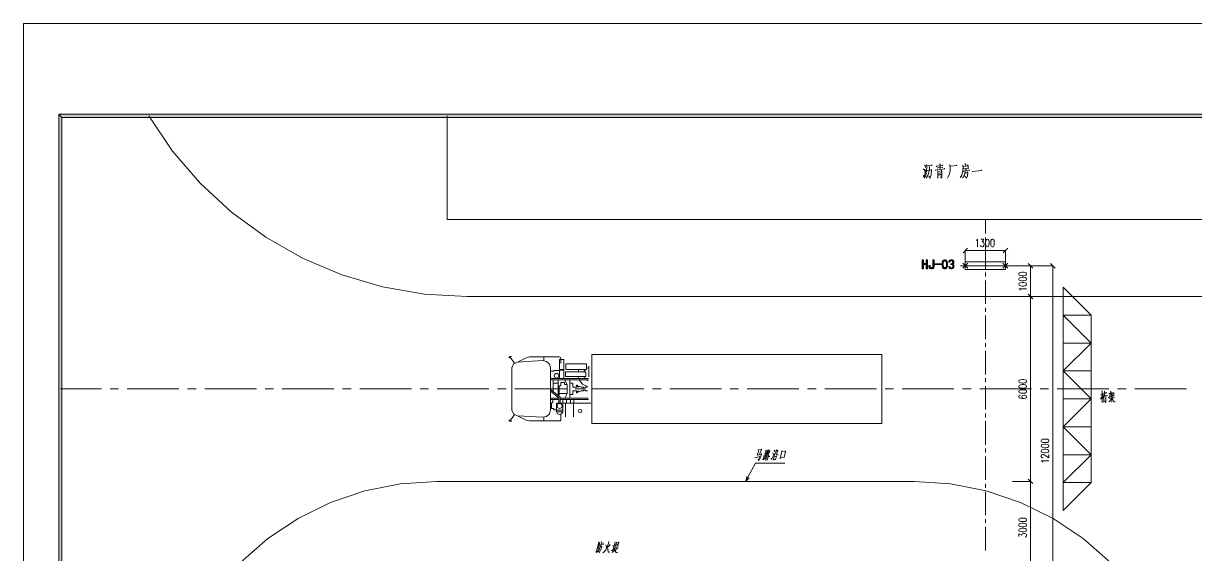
# Model space of a CAD drawing. Header units: millimetres. Extents: x 117 to 78452272, y 10 to 169749766.
# Drawn here: x 78380975 to 78418985, y 169732203 to 169749421 of the extents above; entities that cross this region are included whole.
import ezdxf

# ---------------------------------------------------------------- set-up
doc = ezdxf.new("R2010")
doc.units = ezdxf.units.MM

msp = doc.modelspace()

# ---------------------------------------------------------------- hatches: boundary and pattern name
h = msp.add_hatch(color=0)
h.dxf.hatch_style = 2
h.paths.add_polyline_path([(78451121.538, 169746470.354), (78451021.565, 169746370.381), (78382225.589, 169746370.381), (78382125.616, 169746470.354)])
h = msp.add_hatch(color=0)
h.dxf.hatch_style = 2
h.paths.add_polyline_path([(78382125.616, 169746470.354), (78382225.589, 169746370.381), (78382225.589, 169649727.656), (78382125.616, 169649627.683)])
h = msp.add_hatch(color=0)
h.paths.add_polyline_path([(78410787.661, 169741615.207), (78410788.523, 169741637.615), (78410794.556, 169741672.95), (78410800.158, 169741685.877), (78410805.76, 169741698.805), (78410821.273, 169741720.351), (78410831.184, 169741728.969), (78410841.526, 169741737.156), (78410866.519, 169741745.775), (78410881.171, 169741745.775), (78410895.822, 169741745.775), (78410921.677, 169741733.709), (78410932.45, 169741721.213), (78410943.653, 169741709.147), (78410957.874, 169741678.552), (78410961.321, 169741660.022), (78410964.338, 169741641.062), (78410966.492, 169741598.832), (78410965.199, 169741574.701), (78410963.907, 169741550.569), (78410955.719, 169741511.356), (78410948.394, 169741496.274), (78410941.499, 169741481.191), (78410919.953, 169741460.077), (78410905.733, 169741454.044), (78410891.082, 169741448.442), (78410862.641, 169741449.735), (78410848.421, 169741456.629), (78410833.77, 169741463.955), (78410813.516, 169741482.915), (78410807.914, 169741494.55), (78410801.882, 169741506.616), (78410793.263, 169741531.178), (78410791.109, 169741544.536), (78410788.523, 169741557.464), (78410786.8, 169741592.799)])
h.paths.add_polyline_path([(78410822.997, 169741625.118), (78410820.411, 169741602.279), (78410822.135, 169741560.911), (78410826.444, 169741542.813), (78410830.753, 169741524.714), (78410844.542, 169741498.859), (78410854.023, 169741491.103), (78410863.934, 169741483.777), (78410883.756, 169741480.761), (78410893.667, 169741485.501), (78410904.009, 169741489.81), (78410918.66, 169741508.339), (78410923.4, 169741522.56), (78410927.71, 169741536.349), (78410932.45, 169741566.513), (78410932.45, 169741583.319), (78410932.45, 169741599.694), (78410931.157, 169741629.427), (78410929.864, 169741642.786), (78410928.571, 169741656.575), (78410921.246, 169741680.706), (78410914.782, 169741691.91), (78410908.318, 169741702.683), (78410891.512, 169741714.318), (78410881.171, 169741714.749), (78410870.398, 169741715.18), (78410851.868, 169741704.407), (78410844.112, 169741693.634), (78410835.924, 169741682.43), (78410825.582, 169741648.387)])
h = msp.add_hatch(color=0)
h.dxf.hatch_style = 2
h.paths.add_polyline_path([(78411004.844, 169741526.869), (78411035.439, 169741531.609), (78411038.886, 169741520.836), (78411049.659, 169741502.737), (78411057.416, 169741495.412), (78411064.741, 169741488.517), (78411083.702, 169741481.622), (78411095.336, 169741482.053), (78411106.54, 169741482.484), (78411124.639, 169741491.534), (78411131.534, 169741500.583), (78411137.997, 169741509.201), (78411144.03, 169741529.454), (78411143.168, 169741541.089), (78411142.307, 169741552.293), (78411133.688, 169741569.961), (78411125.501, 169741576.424), (78411117.313, 169741582.888), (78411091.889, 169741591.506), (78411074.222, 169741594.092), (78411074.222, 169741616.069), (78411091.889, 169741617.792), (78411117.313, 169741626.842), (78411125.501, 169741634.598), (78411133.688, 169741641.924), (78411140.583, 169741661.746), (78411139.721, 169741674.243), (78411138.859, 169741686.308), (78411128.086, 169741703.976), (78411117.744, 169741709.578), (78411107.833, 169741715.18), (78411086.287, 169741716.472), (78411075.083, 169741712.163), (78411063.449, 169741707.854), (78411045.35, 169741684.154), (78411038.886, 169741664.762), (78411008.291, 169741669.933), (78411013.462, 169741685.015), (78411027.251, 169741710.44), (78411036.301, 169741720.351), (78411044.919, 169741730.693), (78411069.051, 169741742.328), (78411084.133, 169741744.051), (78411099.215, 169741745.775), (78411125.932, 169741741.897), (78411137.136, 169741736.295), (78411148.77, 169741731.124), (78411164.714, 169741714.318), (78411169.454, 169741702.683), (78411173.764, 169741691.479), (78411175.056, 169741666.486), (78411172.04, 169741653.128), (78411168.592, 169741639.769), (78411149.201, 169741616.069), (78411133.257, 169741605.727), (78411144.892, 169741600.987), (78411162.991, 169741585.474), (78411169.454, 169741575.562), (78411175.487, 169741565.22), (78411179.796, 169741538.934), (78411177.642, 169741522.56), (78411175.487, 169741506.185), (78411160.836, 169741479.468), (78411148.339, 169741469.557), (78411135.412, 169741459.215), (78411106.971, 169741449.735), (78411091.027, 169741450.165), (78411075.083, 169741450.596), (78411047.074, 169741460.507), (78411035.439, 169741469.988), (78411023.373, 169741479.899), (78411008.291, 169741507.908)])
h = msp.add_hatch(color=0)
h.dxf.hatch_style = 2
h.paths.add_polyline_path([(78410317.099, 169741452.32), (78410278.317, 169741452.32), (78410278.317, 169741587.197), (78410182.653, 169741587.197), (78410182.653, 169741452.32), (78410143.871, 169741452.32), (78410143.871, 169741740.604), (78410182.653, 169741740.604), (78410182.653, 169741619.516), (78410278.317, 169741619.516), (78410278.317, 169741740.604), (78410317.099, 169741740.604)])
h = msp.add_hatch(color=0)
h.dxf.hatch_style = 2
h.paths.add_polyline_path([(78410529.542, 169741548.415), (78410529.542, 169741522.56), (78410518.338, 169741484.639), (78410506.703, 169741472.573), (78410495.499, 169741460.938), (78410464.904, 169741449.304), (78410445.513, 169741449.304), (78410427.845, 169741449.304), (78410398.112, 169741460.507), (78410386.477, 169741471.711), (78410374.412, 169741483.346), (78410362.777, 169741519.974), (78410362.777, 169741545.398), (78410362.777, 169741563.928), (78410401.559, 169741563.928), (78410401.559, 169741540.227), (78410401.559, 169741525.145), (78410408.023, 169741503.599), (78410414.056, 169741497.135), (78410420.52, 169741490.672), (78410435.171, 169741484.639), (78410443.789, 169741484.639), (78410455.424, 169741484.639), (78410473.092, 169741491.103), (78410479.125, 169741497.997), (78410485.157, 169741504.892), (78410490.759, 169741529.023), (78410490.759, 169741546.691), (78410490.759, 169741740.604), (78410529.542, 169741740.604)])
h = msp.add_hatch(color=0)
h.dxf.hatch_style = 2
h.paths.add_polyline_path([(78410757.066, 169741587.197), (78410564.877, 169741587.197), (78410564.877, 169741614.345), (78410757.066, 169741614.345)])

# ---------------------------------------------------------------- linework, layer by layer
at = {"color": 0, "lineweight": 0}
for points in [[(78380975.066, 169648477.564), (78452272.087, 169648477.564), (78452272.087, 169749421.277), (78380975.066, 169749421.277)], [(78451121.538, 169746470.354), (78451021.565, 169746370.381), (78382225.589, 169746370.381), (78382125.616, 169746470.354)], [(78382125.616, 169746470.354), (78382225.589, 169746370.381), (78382225.589, 169649727.656), (78382125.616, 169649627.683)], [(78412252.781, 169742418.868), (78412227.788, 169742407.233), (78412210.982, 169742371.467), (78412202.794, 169742312), (78412202.794, 169742276.234), (78412210.982, 169742216.768), (78412227.788, 169742181.002), (78412252.781, 169742168.936), (78412269.156, 169742168.936), (78412294.149, 169742181.002), (78412310.955, 169742216.768), (78412319.573, 169742276.234), (78412319.573, 169742312), (78412310.955, 169742371.467), (78412294.149, 169742407.233), (78412269.156, 169742418.868)], [(78412419.546, 169742418.868), (78412394.553, 169742407.233), (78412377.747, 169742371.467), (78412369.559, 169742312), (78412369.559, 169742276.234), (78412377.747, 169742216.768), (78412394.553, 169742181.002), (78412419.546, 169742168.936), (78412435.921, 169742168.936), (78412460.914, 169742181.002), (78412477.72, 169742216.768), (78412485.907, 169742276.234), (78412485.907, 169742312), (78412477.72, 169742371.467), (78412460.914, 169742407.233), (78412435.921, 169742418.868)], [(78410787.661, 169741615.207), (78410788.523, 169741637.615), (78410794.556, 169741672.95), (78410800.158, 169741685.877), (78410805.76, 169741698.805), (78410821.273, 169741720.351), (78410831.184, 169741728.969), (78410841.526, 169741737.156), (78410866.519, 169741745.775), (78410881.171, 169741745.775), (78410895.822, 169741745.775), (78410921.677, 169741733.709), (78410932.45, 169741721.213), (78410943.653, 169741709.147), (78410957.874, 169741678.552), (78410961.321, 169741660.022), (78410964.338, 169741641.062), (78410966.492, 169741598.832), (78410965.199, 169741574.701), (78410963.907, 169741550.569), (78410955.719, 169741511.356), (78410948.394, 169741496.274), (78410941.499, 169741481.191), (78410919.953, 169741460.077), (78410905.733, 169741454.044), (78410891.082, 169741448.442), (78410862.641, 169741449.735), (78410848.421, 169741456.629), (78410833.77, 169741463.955), (78410813.516, 169741482.915), (78410807.914, 169741494.55), (78410801.882, 169741506.616), (78410793.263, 169741531.178), (78410791.109, 169741544.536), (78410788.523, 169741557.464), (78410786.8, 169741592.799)], [(78411004.844, 169741526.869), (78411035.439, 169741531.609), (78411038.886, 169741520.836), (78411049.659, 169741502.737), (78411057.416, 169741495.412), (78411064.741, 169741488.517), (78411083.702, 169741481.622), (78411095.336, 169741482.053), (78411106.54, 169741482.484), (78411124.639, 169741491.534), (78411131.534, 169741500.583), (78411137.997, 169741509.201), (78411144.03, 169741529.454), (78411143.168, 169741541.089), (78411142.307, 169741552.293), (78411133.688, 169741569.961), (78411125.501, 169741576.424), (78411117.313, 169741582.888), (78411091.889, 169741591.506), (78411074.222, 169741594.092), (78411074.222, 169741616.069), (78411091.889, 169741617.792), (78411117.313, 169741626.842), (78411125.501, 169741634.598), (78411133.688, 169741641.924), (78411140.583, 169741661.746), (78411139.721, 169741674.243), (78411138.859, 169741686.308), (78411128.086, 169741703.976), (78411117.744, 169741709.578), (78411107.833, 169741715.18), (78411086.287, 169741716.472), (78411075.083, 169741712.163), (78411063.449, 169741707.854), (78411045.35, 169741684.154), (78411038.886, 169741664.762), (78411008.291, 169741669.933), (78411013.462, 169741685.015), (78411027.251, 169741710.44), (78411036.301, 169741720.351), (78411044.919, 169741730.693), (78411069.051, 169741742.328), (78411084.133, 169741744.051), (78411099.215, 169741745.775), (78411125.932, 169741741.897), (78411137.136, 169741736.295), (78411148.77, 169741731.124), (78411164.714, 169741714.318), (78411169.454, 169741702.683), (78411173.764, 169741691.479), (78411175.056, 169741666.486), (78411172.04, 169741653.128), (78411168.592, 169741639.769), (78411149.201, 169741616.069), (78411133.257, 169741605.727), (78411144.892, 169741600.987), (78411162.991, 169741585.474), (78411169.454, 169741575.562), (78411175.487, 169741565.22), (78411179.796, 169741538.934), (78411177.642, 169741522.56), (78411175.487, 169741506.185), (78411160.836, 169741479.468), (78411148.339, 169741469.557), (78411135.412, 169741459.215), (78411106.971, 169741449.735), (78411091.027, 169741450.165), (78411075.083, 169741450.596), (78411047.074, 169741460.507), (78411035.439, 169741469.988), (78411023.373, 169741479.899), (78411008.291, 169741507.908)], [(78410317.099, 169741452.32), (78410278.317, 169741452.32), (78410278.317, 169741587.197), (78410182.653, 169741587.197), (78410182.653, 169741452.32), (78410143.871, 169741452.32), (78410143.871, 169741740.604), (78410182.653, 169741740.604), (78410182.653, 169741619.516), (78410278.317, 169741619.516), (78410278.317, 169741740.604), (78410317.099, 169741740.604)], [(78410529.542, 169741548.415), (78410529.542, 169741522.56), (78410518.338, 169741484.639), (78410506.703, 169741472.573), (78410495.499, 169741460.938), (78410464.904, 169741449.304), (78410445.513, 169741449.304), (78410427.845, 169741449.304), (78410398.112, 169741460.507), (78410386.477, 169741471.711), (78410374.412, 169741483.346), (78410362.777, 169741519.974), (78410362.777, 169741545.398), (78410362.777, 169741563.928), (78410401.559, 169741563.928), (78410401.559, 169741540.227), (78410401.559, 169741525.145), (78410408.023, 169741503.599), (78410414.056, 169741497.135), (78410420.52, 169741490.672), (78410435.171, 169741484.639), (78410443.789, 169741484.639), (78410455.424, 169741484.639), (78410473.092, 169741491.103), (78410479.125, 169741497.997), (78410485.157, 169741504.892), (78410490.759, 169741529.023), (78410490.759, 169741546.691), (78410490.759, 169741740.604), (78410529.542, 169741740.604)], [(78410757.066, 169741587.197), (78410564.877, 169741587.197), (78410564.877, 169741614.345), (78410757.066, 169741614.345)], [(78410822.997, 169741625.118), (78410820.411, 169741602.279), (78410822.135, 169741560.911), (78410826.444, 169741542.813), (78410830.753, 169741524.714), (78410844.542, 169741498.859), (78410854.023, 169741491.103), (78410863.934, 169741483.777), (78410883.756, 169741480.761), (78410893.667, 169741485.501), (78410904.009, 169741489.81), (78410918.66, 169741508.339), (78410923.4, 169741522.56), (78410927.71, 169741536.349), (78410932.45, 169741566.513), (78410932.45, 169741583.319), (78410932.45, 169741599.694), (78410931.157, 169741629.427), (78410929.864, 169741642.786), (78410928.571, 169741656.575), (78410921.246, 169741680.706), (78410914.782, 169741691.91), (78410908.318, 169741702.683), (78410891.512, 169741714.318), (78410881.171, 169741714.749), (78410870.398, 169741715.18), (78410851.868, 169741704.407), (78410844.112, 169741693.634), (78410835.924, 169741682.43), (78410825.582, 169741648.387)], [(78412844.431, 169741426.034), (78412844.431, 169741675.966), (78411544.353, 169741675.966), (78411544.353, 169741426.034)], [(78413284.828, 169741275.644), (78413296.463, 169741250.651), (78413332.229, 169741234.276), (78413391.696, 169741225.657), (78413427.462, 169741225.657), (78413486.929, 169741234.276), (78413522.695, 169741250.651), (78413534.76, 169741275.644), (78413534.76, 169741292.45), (78413522.695, 169741317.443), (78413486.929, 169741334.249), (78413427.462, 169741342.436), (78413391.696, 169741342.436), (78413332.229, 169741334.249), (78413296.463, 169741317.443), (78413284.828, 169741292.45)], [(78413284.828, 169741109.31), (78413296.463, 169741084.316), (78413332.229, 169741067.511), (78413391.696, 169741059.323), (78413427.462, 169741059.323), (78413486.929, 169741067.511), (78413522.695, 169741084.316), (78413534.76, 169741109.31), (78413534.76, 169741125.685), (78413522.695, 169741150.678), (78413486.929, 169741167.484), (78413427.462, 169741175.671), (78413391.696, 169741175.671), (78413332.229, 169741167.484), (78413296.463, 169741150.678), (78413284.828, 169741125.685)], [(78413284.828, 169740942.545), (78413296.463, 169740917.551), (78413332.229, 169740900.746), (78413391.696, 169740892.558), (78413427.462, 169740892.558), (78413486.929, 169740900.746), (78413522.695, 169740917.551), (78413534.76, 169740942.545), (78413534.76, 169740958.92), (78413522.695, 169740983.913), (78413486.929, 169741000.718), (78413427.462, 169741009.337), (78413391.696, 169741009.337), (78413332.229, 169741000.718), (78413296.463, 169740983.913), (78413284.828, 169740958.92)], [(78398333.715, 169738034.714), (78398356.123, 169737979.987), (78398333.715, 169737925.26), (78398278.558, 169737902.422), (78398223.831, 169737925.26), (78398200.993, 169737979.987), (78398223.831, 169738034.714), (78398278.558, 169738057.552)], [(78413284.828, 169737791.676), (78413296.463, 169737766.683), (78413332.229, 169737749.877), (78413391.696, 169737741.69), (78413427.462, 169737741.69), (78413486.929, 169737749.877), (78413522.695, 169737766.683), (78413534.76, 169737791.676), (78413534.76, 169737808.482), (78413522.695, 169737833.475), (78413486.929, 169737849.85), (78413427.462, 169737858.468), (78413391.696, 169737858.468), (78413332.229, 169737849.85), (78413296.463, 169737833.475), (78413284.828, 169737808.482)], [(78413284.828, 169737624.911), (78413296.463, 169737599.918), (78413332.229, 169737583.112), (78413391.696, 169737574.925), (78413427.462, 169737574.925), (78413486.929, 169737583.112), (78413522.695, 169737599.918), (78413534.76, 169737624.911), (78413534.76, 169737641.717), (78413522.695, 169737666.71), (78413486.929, 169737683.516), (78413427.462, 169737691.703), (78413391.696, 169737691.703), (78413332.229, 169737683.516), (78413296.463, 169737666.71), (78413284.828, 169737641.717)], [(78413284.828, 169737458.146), (78413296.463, 169737433.153), (78413332.229, 169737416.778), (78413391.696, 169737408.159), (78413427.462, 169737408.159), (78413486.929, 169737416.778), (78413522.695, 169737433.153), (78413534.76, 169737458.146), (78413534.76, 169737474.952), (78413522.695, 169737499.945), (78413486.929, 169737516.751), (78413427.462, 169737524.938), (78413391.696, 169737524.938), (78413332.229, 169737516.751), (78413296.463, 169737499.945), (78413284.828, 169737474.952)], [(78398433.257, 169737050.929), (78398456.958, 169736993.617), (78398433.257, 169736935.874), (78398375.514, 169736912.173), (78398318.202, 169736935.874), (78398294.502, 169736993.617), (78398318.202, 169737050.929), (78398375.514, 169737074.629)], [(78399083.512, 169736791.948), (78399044.298, 169736775.573), (78399005.085, 169736791.948), (78398989.141, 169736830.73), (78399005.085, 169736869.943), (78399044.298, 169736886.318), (78399083.512, 169736869.943), (78399099.456, 169736830.73)], [(78414008.339, 169735857.718), (78414020.404, 169735832.725), (78414055.74, 169735816.35), (78414115.637, 169735807.732), (78414150.972, 169735807.732), (78414210.87, 169735816.35), (78414246.636, 169735832.725), (78414258.271, 169735857.718), (78414258.271, 169735874.524), (78414246.636, 169735899.517), (78414210.87, 169735916.323), (78414150.972, 169735924.511), (78414115.637, 169735924.511), (78414055.74, 169735916.323), (78414020.404, 169735899.517), (78414008.339, 169735874.524)], [(78414008.339, 169735691.384), (78414020.404, 169735666.391), (78414055.74, 169735649.585), (78414115.637, 169735641.398), (78414150.972, 169735641.398), (78414210.87, 169735649.585), (78414246.636, 169735666.391), (78414258.271, 169735691.384), (78414258.271, 169735707.759), (78414246.636, 169735732.752), (78414210.87, 169735749.558), (78414150.972, 169735757.746), (78414115.637, 169735757.746), (78414055.74, 169735749.558), (78414020.404, 169735732.752), (78414008.339, 169735707.759)], [(78414008.339, 169735524.619), (78414020.404, 169735499.626), (78414055.74, 169735482.82), (78414115.637, 169735474.633), (78414150.972, 169735474.633), (78414210.87, 169735482.82), (78414246.636, 169735499.626), (78414258.271, 169735524.619), (78414258.271, 169735540.994), (78414246.636, 169735565.987), (78414210.87, 169735582.793), (78414150.972, 169735590.98), (78414115.637, 169735590.98), (78414055.74, 169735582.793), (78414020.404, 169735565.987), (78414008.339, 169735540.994)], [(78413284.828, 169733290.743), (78413296.463, 169733265.75), (78413332.229, 169733248.944), (78413391.696, 169733240.757), (78413427.462, 169733240.757), (78413486.929, 169733248.944), (78413522.695, 169733265.75), (78413534.76, 169733290.743), (78413534.76, 169733307.118), (78413522.695, 169733332.542), (78413486.929, 169733348.917), (78413427.462, 169733357.535), (78413391.696, 169733357.535), (78413332.229, 169733348.917), (78413296.463, 169733332.542), (78413284.828, 169733307.118)], [(78413284.828, 169733123.978), (78413296.463, 169733098.985), (78413332.229, 169733082.179), (78413391.696, 169733073.991), (78413427.462, 169733073.991), (78413486.929, 169733082.179), (78413522.695, 169733098.985), (78413534.76, 169733123.978), (78413534.76, 169733140.784), (78413522.695, 169733165.777), (78413486.929, 169733182.152), (78413427.462, 169733190.77), (78413391.696, 169733190.77), (78413332.229, 169733182.152), (78413296.463, 169733165.777), (78413284.828, 169733140.784)], [(78413284.828, 169732957.213), (78413296.463, 169732932.22), (78413332.229, 169732915.414), (78413391.696, 169732907.226), (78413427.462, 169732907.226), (78413486.929, 169732915.414), (78413522.695, 169732932.22), (78413534.76, 169732957.213), (78413534.76, 169732974.019), (78413522.695, 169732999.012), (78413486.929, 169733015.387), (78413427.462, 169733024.005), (78413391.696, 169733024.005), (78413332.229, 169733015.387), (78413296.463, 169732999.012), (78413284.828, 169732974.019)]]:
    msp.add_lwpolyline(points, close=True, dxfattribs=at)
for points in [[(78385046.375, 169746420.368), (78385817.717, 169745277.575), (78386715.318, 169744230.876), (78387727.112, 169743293.63), (78388839.31, 169742478.765), (78390037.692, 169741797.054), (78391306.744, 169741257.114), (78392628.799, 169740866.272), (78393987.482, 169740629.699), (78395363.832, 169740550.841)], [(78394731.245, 169743051.455), (78394731.245, 169746420.368)], [(78410281.764, 169744839.762), (78410297.277, 169744800.118), (78410287.797, 169744630.767), (78410262.804, 169744492.874), (78410215.403, 169744398.503)], [(78410253.324, 169744780.296), (78410218.85, 169744816.062)], [(78410300.725, 169744803.996), (78410470.506, 169744819.94), (78410458.01, 169744835.453)], [(78410621.758, 169744764.783), (78410602.798, 169744788.483), (78410817.395, 169744812.184), (78410804.467, 169744827.697)], [(78410726.04, 169744839.762), (78410707.08, 169744863.032)], [(78410726.04, 169744839.762), (78410726.04, 169744678.168)], [(78411050.521, 169744803.996), (78411050.521, 169744646.711), (78411028.113, 169744536.396), (78410990.624, 169744437.716), (78410965.199, 169744398.503)], [(78411050.521, 169744803.996), (78411022.081, 169744823.818)], [(78411056.554, 169744780.296), (78411274.167, 169744803.996), (78411258.223, 169744831.575)], [(78411469.373, 169744788.483), (78411459.893, 169744642.833), (78411428.436, 169744496.752), (78411378.018, 169744414.447)], [(78411469.373, 169744788.483), (78411453.429, 169744819.94)], [(78411469.373, 169744776.417), (78411626.658, 169744800.118), (78411617.609, 169744827.697), (78411633.122, 169744792.361), (78411633.122, 169744701.869), (78411633.122, 169744717.382), (78411466.356, 169744697.991)], [(78411529.27, 169744871.219), (78411560.727, 169744831.575), (78411551.247, 169744803.996)], [(78410221.867, 169744670.412), (78410174.466, 169744701.869)], [(78410212.387, 169744426.082), (78410177.913, 169744485.117)], [(78410212.387, 169744426.082), (78410259.787, 169744682.047)], [(78410221.867, 169744670.412), (78410221.867, 169744623.011)], [(78410253.324, 169744780.296), (78410256.34, 169744744.96)], [(78410385.615, 169744737.204), (78410366.655, 169744619.133), (78410325.718, 169744477.361), (78410278.317, 169744398.503)], [(78410303.741, 169744646.711), (78410448.529, 169744662.224), (78410436.033, 169744682.047), (78410448.529, 169744654.468), (78410439.049, 169744520.452), (78410404.576, 169744390.746), (78410360.622, 169744457.539)], [(78410303.741, 169744646.711), (78410319.254, 169744630.767)], [(78410385.615, 169744737.204), (78410369.671, 169744780.296)], [(78410580.821, 169744642.833), (78410565.308, 169744658.346), (78410883.325, 169744693.681), (78410867.812, 169744717.382)], [(78410650.199, 169744717.382), (78410637.702, 169744729.447), (78410801.451, 169744744.96), (78410788.954, 169744752.717)], [(78410653.215, 169744610.945), (78410653.215, 169744394.625), (78410640.719, 169744414.447)], [(78410653.215, 169744610.945), (78410644.166, 169744634.646)], [(78410785.507, 169744630.767), (78410653.215, 169744615.254)], [(78410653.215, 169744501.061), (78410760.514, 169744508.818), (78410751.033, 169744528.64)], [(78410757.497, 169744563.975), (78410659.679, 169744551.909)], [(78410785.507, 169744630.767), (78410773.01, 169744650.59), (78410785.507, 169744626.889), (78410785.507, 169744418.325), (78410776.458, 169744390.746), (78410738.537, 169744433.838)], [(78410757.497, 169744563.975), (78410748.017, 169744583.797)], [(78411544.783, 169744587.676), (78411519.79, 169744496.752), (78411481.869, 169744442.026), (78411437.916, 169744410.138)], [(78411484.886, 169744603.189), (78411469.373, 169744626.889), (78411680.522, 169744646.711), (78411671.042, 169744670.412)], [(78411544.783, 169744587.676), (78411529.27, 169744626.889)], [(78411567.191, 169744662.224), (78411541.767, 169744685.925)], [(78411541.767, 169744563.975), (78411620.625, 169744571.732), (78411611.145, 169744599.31), (78411630.105, 169744563.975), (78411614.161, 169744473.482), (78411582.704, 169744394.625), (78411544.783, 169744449.782)], [(78411567.191, 169744662.224), (78411557.711, 169744638.524)], [(78411774.893, 169744607.067), (78412080.414, 169744642.833), (78412064.901, 169744666.103)], [(78411774.893, 169744607.067), (78411790.837, 169744599.31)], [(78424738.184, 169743051.455), (78394731.245, 169743051.455)], [(78412194.176, 169743051.455), (78412194.176, 169742597.699)], [(78411902.445, 169742371.467), (78411919.251, 169742383.102), (78411944.244, 169742418.868), (78411944.244, 169742168.936)], [(78412052.835, 169742418.868), (78412144.19, 169742418.868), (78412094.203, 169742323.635), (78412119.196, 169742323.635), (78412136.002, 169742312), (78412144.19, 169742299.935), (78412152.808, 169742264.169), (78412152.808, 169742240.468), (78412144.19, 169742204.702), (78412127.815, 169742181.002), (78412102.822, 169742168.936), (78412077.828, 169742168.936), (78412052.835, 169742181.002), (78412044.217, 169742192.636), (78412036.029, 169742216.768)], [(78412194.176, 169742471.009), (78412194.176, 169742343.888)], [(78412194.176, 169742216.768), (78412194.176, 169741454.475)], [(78411619.332, 169742118.949), (78411469.373, 169741968.99)], [(78411544.353, 169741679.414), (78411544.353, 169742046.124)], [(78412844.431, 169742043.97), (78411544.353, 169742043.97)], [(78412769.451, 169741968.99), (78412919.41, 169742118.949)], [(78412844.431, 169741679.414), (78412844.431, 169742046.124)], [(78411388.36, 169741551), (78413000.423, 169741551)], [(78411623.641, 169741630.289), (78411464.633, 169741471.28)], [(78411623.641, 169741471.28), (78411464.633, 169741630.289)], [(78412764.711, 169741630.289), (78412924.15, 169741471.28)], [(78412764.711, 169741471.28), (78412924.15, 169741630.289)], [(78413003.87, 169741551), (78413661.881, 169741551)], [(78413007.317, 169741551), (78414385.391, 169741551)], [(78413734.706, 169741476.02), (78413584.747, 169741625.98)], [(78413659.726, 169741551), (78413659.726, 169740550.841)], [(78414458.217, 169741476.02), (78414308.257, 169741625.98)], [(78414383.237, 169741551), (78414383.237, 169729548.225)], [(78412194.176, 169741327.354), (78412194.176, 169741200.664)], [(78412194.176, 169741073.544), (78412194.176, 169740311.251)], [(78413332.229, 169740758.974), (78413320.594, 169740775.78), (78413284.828, 169740800.773), (78413534.76, 169740800.773)], [(78413584.747, 169740625.82), (78413734.706, 169740475.861)], [(78413734.706, 169740475.861), (78413584.747, 169740625.82)], [(78414725.385, 169740853.345), (78414725.385, 169733600.142)], [(78415632.036, 169739946.694), (78414725.385, 169740853.345)], [(78395363.832, 169740550.841), (78426952.669, 169740550.841)], [(78413543.379, 169740550.841), (78413661.881, 169740550.841)], [(78413543.379, 169740550.841), (78413661.881, 169740550.841)], [(78413659.726, 169740550.841), (78413659.726, 169734549.453)], [(78412194.176, 169740184.13), (78412194.176, 169740057.44)], [(78412194.176, 169739930.319), (78412194.176, 169739168.026)], [(78415632.036, 169739946.694), (78414725.385, 169739946.694)], [(78415632.036, 169739040.044), (78414725.385, 169739946.694)], [(78415632.036, 169734506.792), (78415632.036, 169739946.694)], [(78412194.176, 169739040.906), (78412194.176, 169738913.785)], [(78412194.176, 169738787.095), (78412194.176, 169738024.802)], [(78415632.036, 169739040.044), (78414725.385, 169738133.394)], [(78415632.036, 169739040.044), (78414725.385, 169739040.044)], [(78396816.455, 169738606.541), (78396731.133, 169738555.693)], [(78396731.133, 169738555.693), (78396762.59, 169738600.077)], [(78396762.59, 169738600.077), (78396816.455, 169738606.541)], [(78396907.809, 169738385.049), (78396773.794, 169738581.117)], [(78396831.537, 169738233.366), (78396882.385, 169738362.211), (78397007.782, 169738421.246)], [(78397007.782, 169738421.246), (78397822.647, 169738471.233)], [(78397294.773, 169738564.311), (78397009.937, 169738421.246)], [(78397294.773, 169738564.311), (78397396.901, 169738588.442)], [(78398362.587, 169738588.442), (78397396.901, 169738588.442)], [(78397822.647, 169738471.233), (78397949.337, 169738444.085), (78398043.708, 169738355.747), (78398078.612, 169738230.781)], [(78397860.999, 169738470.802), (78397860.999, 169738588.442)], [(78398362.587, 169738588.442), (78398402.662, 169738572.068), (78398419.468, 169738531.992)], [(78398510.391, 169738506.568), (78398371.636, 169738506.568)], [(78398371.636, 169738506.568), (78398371.636, 169738177.347)], [(78398419.468, 169738384.188), (78398419.468, 169738531.992)], [(78398510.391, 169738177.347), (78398510.391, 169738506.568)], [(78399252.431, 169738369.536), (78398582.355, 169738369.536)], [(78398582.355, 169738369.536), (78398582.355, 169738182.518)], [(78399252.431, 169738182.518), (78399252.431, 169738369.536)], [(78399424.367, 169738672.902), (78399424.367, 169736427.391)], [(78408834.312, 169738672.902), (78399424.367, 169738672.902)], [(78408834.312, 169736427.391), (78408834.312, 169738672.902)], [(78396831.537, 169738233.366), (78396831.537, 169737549.931)], [(78398078.612, 169738230.781), (78398078.612, 169737549.931)], [(78398194.529, 169738132.101), (78398078.612, 169738132.101)], [(78398371.636, 169738151.492), (78398194.529, 169738151.492)], [(78398194.529, 169738151.492), (78398194.529, 169738132.101)], [(78398371.636, 169738177.347), (78398510.391, 169738177.347)], [(78398371.636, 169738163.989), (78398371.636, 169737888.202)], [(78398510.391, 169738163.989), (78398371.636, 169738163.989)], [(78398510.391, 169737888.202), (78398510.391, 169738163.989)], [(78399227.869, 169738105.815), (78398569.858, 169738105.815)], [(78398569.858, 169738105.815), (78398569.858, 169737953.27)], [(78398569.858, 169737953.27), (78399227.869, 169737953.27)], [(78398582.355, 169738182.518), (78399252.431, 169738182.518)], [(78398994.743, 169737888.202), (78398977.075, 169737953.27)], [(78398978.799, 169738105.815), (78399002.499, 169738182.518)], [(78399198.998, 169737888.202), (78399163.662, 169737953.27)], [(78399167.11, 169738105.815), (78399216.665, 169738182.518)], [(78399227.869, 169737953.27), (78399227.869, 169738105.815)], [(78399252.431, 169738211.821), (78399325.687, 169738242.847)], [(78399325.687, 169737948.099), (78399325.687, 169738294.126)], [(78415632.036, 169738133.394), (78414725.385, 169738133.394)], [(78415632.036, 169737226.743), (78414725.385, 169738133.394)], [(78398078.612, 169737888.202), (78399314.483, 169737888.202)], [(78398078.612, 169737851.143), (78399308.451, 169737851.143)], [(78398172.552, 169737455.991), (78398172.552, 169737851.143)], [(78398172.552, 169737732.64), (78398326.39, 169737732.64)], [(78398326.39, 169737333.611), (78398326.39, 169737851.143)], [(78398358.708, 169737405.574), (78398358.708, 169737653.782)], [(78398358.708, 169737653.782), (78398417.744, 169737653.782)], [(78398417.744, 169737653.782), (78398417.744, 169737760.65)], [(78398417.744, 169737760.65), (78398534.954, 169737760.65)], [(78398534.954, 169737760.65), (78398534.954, 169737690.41)], [(78398534.954, 169737690.41), (78398617.259, 169737690.41)], [(78398617.259, 169737690.41), (78398539.263, 169737851.143)], [(78398617.259, 169737690.41), (78398617.259, 169737405.574)], [(78398711.63, 169737858.468), (78398711.63, 169737248.72)], [(78398711.63, 169737735.657), (78398801.692, 169737735.657)], [(78398801.692, 169737735.657), (78398801.692, 169737607.243)], [(78398801.692, 169737607.243), (78398921.487, 169737607.243)], [(78398921.487, 169737607.243), (78398921.487, 169737674.897)], [(78398921.487, 169737674.897), (78398956.822, 169737674.897)], [(78398956.822, 169737674.897), (78398956.822, 169737620.602)], [(78398956.822, 169737620.602), (78398984.832, 169737620.602)], [(78398984.832, 169737620.602), (78399009.825, 169737639.562)], [(78399009.825, 169737639.562), (78399079.203, 169737605.52)], [(78399287.336, 169737630.513), (78399123.156, 169737708.94), (78399010.256, 169737851.143)], [(78399079.203, 169737605.52), (78399139.531, 169737605.52)], [(78399139.531, 169737605.52), (78399175.297, 169737580.526)], [(78399175.297, 169737580.526), (78399198.567, 169737580.526)], [(78399198.567, 169737580.526), (78399222.267, 169737605.52)], [(78399222.267, 169737605.52), (78399286.474, 169737605.52)], [(78399303.28, 169737814.084), (78399235.195, 169737851.143)], [(78412194.176, 169737897.682), (78412194.176, 169737770.561)], [(78412194.176, 169737643.871), (78412194.176, 169736881.578)], [(78383507.137, 169737549.931), (78382175.603, 169737549.931)], [(78384066.037, 169737549.931), (78383786.372, 169737549.931)], [(78386021.972, 169737549.931), (78384345.272, 169737549.931)], [(78386580.872, 169737549.931), (78386301.637, 169737549.931)], [(78388537.237, 169737549.931), (78386860.537, 169737549.931)], [(78389096.137, 169737549.931), (78388816.903, 169737549.931)], [(78391052.503, 169737549.931), (78389375.803, 169737549.931)], [(78391611.403, 169737549.931), (78391332.168, 169737549.931)], [(78393567.768, 169737549.931), (78391891.068, 169737549.931)], [(78394126.668, 169737549.931), (78393847.002, 169737549.931)], [(78396083.033, 169737549.931), (78394405.902, 169737549.931)], [(78396641.933, 169737549.931), (78396362.268, 169737549.931)], [(78396831.537, 169736866.496), (78396831.537, 169737549.931)], [(78398597.868, 169737549.931), (78396921.168, 169737549.931)], [(78398078.612, 169736869.082), (78398078.612, 169737549.931)], [(78398078.612, 169737530.54), (78398389.735, 169737283.624)], [(78398078.612, 169737482.277), (78398351.814, 169737265.095)], [(78398078.612, 169737248.72), (78398351.814, 169737248.72)], [(78398078.612, 169737211.661), (78398351.814, 169737211.661)], [(78398157.901, 169737100.915), (78398157.901, 169737211.661)], [(78398358.708, 169737347.831), (78398344.488, 169737347.831)], [(78398344.488, 169737347.831), (78398344.488, 169737319.391)], [(78398351.814, 169737265.095), (78398351.814, 169737085.402)], [(78398358.708, 169737405.574), (78398358.708, 169737347.831)], [(78398617.259, 169737405.574), (78398358.708, 169737405.574)], [(78398389.735, 169737283.624), (78398389.735, 169737085.402)], [(78398389.735, 169737248.72), (78399308.451, 169737248.72)], [(78398389.735, 169737211.661), (78399314.483, 169737211.661)], [(78398478.504, 169737211.661), (78398478.504, 169736804.875)], [(78398617.259, 169737405.574), (78398548.743, 169737248.72)], [(78398600.884, 169737211.661), (78398600.884, 169737089.711)], [(78398711.63, 169737364.637), (78398801.692, 169737364.637)], [(78398726.712, 169737089.711), (78398726.712, 169737211.661)], [(78398801.692, 169737364.637), (78398801.692, 169737493.05)], [(78398801.692, 169737493.05), (78398921.487, 169737493.05)], [(78398835.303, 169737089.711), (78398835.303, 169737211.661)], [(78399157.199, 169737549.931), (78398877.533, 169737549.931)], [(78398921.487, 169737493.05), (78398921.487, 169737424.965)], [(78398921.487, 169737424.965), (78398956.822, 169737424.965)], [(78398956.822, 169737424.965), (78398956.822, 169737479.692)], [(78398956.822, 169737479.692), (78398984.832, 169737479.692)], [(78398984.832, 169737479.692), (78399009.825, 169737460.3)], [(78399009.825, 169737460.3), (78399079.203, 169737494.343)], [(78399079.203, 169737494.343), (78399139.531, 169737494.343)], [(78399139.531, 169737494.343), (78399175.297, 169737519.336)], [(78399175.297, 169737519.336), (78399198.567, 169737519.336)], [(78399198.567, 169737519.336), (78399222.267, 169737494.343)], [(78399222.267, 169737494.343), (78399286.474, 169737494.343)], [(78401113.133, 169737549.931), (78399436.433, 169737549.931)], [(78401672.033, 169737549.931), (78401392.799, 169737549.931)], [(78403628.398, 169737549.931), (78401951.698, 169737549.931)], [(78404187.298, 169737549.931), (78403908.064, 169737549.931)], [(78406143.664, 169737549.931), (78404466.964, 169737549.931)], [(78406702.564, 169737549.931), (78406422.898, 169737549.931)], [(78408658.929, 169737549.931), (78406982.229, 169737549.931)], [(78409217.829, 169737549.931), (78408938.164, 169737549.931)], [(78411174.194, 169737549.931), (78409497.064, 169737549.931)], [(78411733.094, 169737549.931), (78411453.429, 169737549.931)], [(78413689.029, 169737549.931), (78412012.329, 169737549.931)], [(78413320.594, 169737341.798), (78413296.463, 169737333.18), (78413284.828, 169737308.187), (78413284.828, 169737291.381), (78413296.463, 169737266.388), (78413332.229, 169737250.013), (78413391.696, 169737241.394), (78413451.593, 169737241.394), (78413498.994, 169737250.013), (78413522.695, 169737266.388), (78413534.76, 169737291.381), (78413534.76, 169737299.999), (78413522.695, 169737324.992), (78413498.994, 169737341.798), (78413463.228, 169737349.986), (78413451.593, 169737349.986), (78413415.827, 169737341.798), (78413391.696, 169737324.992), (78413380.061, 169737299.999), (78413380.061, 169737291.381), (78413391.696, 169737266.388), (78413415.827, 169737250.013), (78413451.593, 169737241.394)], [(78414247.929, 169737549.931), (78413968.694, 169737549.931)], [(78416204.294, 169737549.931), (78414527.594, 169737549.931)], [(78415632.036, 169737226.743), (78414725.385, 169737226.743)], [(78415632.036, 169737226.743), (78414725.385, 169736320.093)], [(78415984.526, 169737356.449), (78415959.964, 169737274.575), (78415933.678, 169737218.125)], [(78415953.931, 169737359.897), (78415945.744, 169737369.377), (78416019.431, 169737375.41), (78416013.398, 169737387.906)], [(78415988.835, 169737476.244), (78415976.339, 169737498.221)], [(78415988.835, 169737476.244), (78415988.835, 169737113.843), (78415978.493, 169737136.251)], [(78416017.276, 169737331.456), (78415997.023, 169737353.433)], [(78416064.677, 169737359.897), (78416037.96, 169737299.999), (78416011.243, 169737262.078), (78416003.056, 169737240.102)], [(78416017.276, 169737331.456), (78416009.089, 169737299.999)], [(78416066.401, 169737457.284), (78416046.147, 169737400.834), (78416025.463, 169737378.857)], [(78416037.96, 169737303.016), (78416040.115, 169737120.307), (78416029.773, 169737132.803)], [(78416064.677, 169737359.897), (78416056.489, 169737384.89)], [(78416066.401, 169737457.284), (78416058.213, 169737482.708)], [(78416068.555, 169737315.512), (78416058.213, 169737328.44), (78416152.584, 169737334.473), (78416150.429, 169737353.433)], [(78416081.052, 169737397.386), (78416074.588, 169737419.794), (78416136.209, 169737419.794), (78416130.176, 169737432.291)], [(78416105.614, 169737324.992), (78416105.614, 169737148.747), (78416101.305, 169737110.826), (78416076.743, 169737167.708)], [(78416265.053, 169737463.748), (78416246.955, 169737362.913), (78416218.083, 169737293.535), (78416195.676, 169737259.062)], [(78416293.925, 169737240.102), (78416232.304, 169737154.78), (78416203.863, 169737126.77)], [(78416218.083, 169737381.873), (78416207.742, 169737400.834), (78416287.892, 169737413.33), (78416277.55, 169737425.827), (78416289.616, 169737400.834), (78416287.892, 169737346.969), (78416275.396, 169737290.519), (78416256.866, 169737321.976)], [(78416234.458, 169737230.621), (78416224.116, 169737249.582), (78416380.109, 169737265.095), (78416369.766, 169737281.039)], [(78416265.053, 169737463.748), (78416256.866, 169737482.708)], [(78416305.991, 169737281.039), (78416291.77, 169737306.032)], [(78416305.991, 169737281.039), (78416304.267, 169737117.29), (78416296.08, 169737132.803)], [(78416314.178, 169737410.314), (78416305.991, 169737432.291)], [(78416314.178, 169737410.314), (78416314.178, 169737306.032), (78416305.991, 169737312.496)], [(78416308.145, 169737246.134), (78416365.457, 169737136.251), (78416406.394, 169737136.251)], [(78416367.612, 169737419.794), (78416314.178, 169737410.314)], [(78416367.612, 169737419.794), (78416359.424, 169737435.307), (78416365.457, 169737419.794), (78416365.457, 169737321.976), (78416365.457, 169737331.456), (78416316.333, 169737328.44)], [(78416763.194, 169737549.931), (78416483.96, 169737549.931)], [(78418719.559, 169737549.931), (78417042.86, 169737549.931)], [(78397007.782, 169736678.616), (78396882.385, 169736737.652), (78396831.537, 169736866.496)], [(78398078.612, 169736869.082), (78398043.708, 169736744.547), (78397949.337, 169736655.778), (78397822.647, 169736628.63)], [(78398115.671, 169736915.621), (78398115.671, 169737100.915)], [(78398115.671, 169737100.915), (78398157.901, 169737100.915)], [(78398184.618, 169736915.621), (78398115.671, 169736915.621)], [(78398184.618, 169736876.407), (78398184.618, 169736915.621)], [(78398272.956, 169736876.407), (78398184.618, 169736876.407)], [(78398272.956, 169737085.402), (78398572.875, 169737085.402)], [(78398272.956, 169736804.875), (78398272.956, 169737085.402)], [(78398272.956, 169736862.618), (78398478.504, 169736862.618)], [(78398478.504, 169736804.875), (78398443.168, 169736742.823), (78398375.514, 169736718.261), (78398308.291, 169736742.823), (78398272.956, 169736804.875)], [(78398272.956, 169736804.875), (78398478.504, 169736804.875)], [(78399386.016, 169737089.711), (78398572.875, 169737089.711)], [(78398572.875, 169737089.711), (78398572.875, 169736648.452)], [(78398827.978, 169736648.452), (78398827.978, 169737089.711)], [(78396731.133, 169736544.17), (78396762.59, 169736499.785)], [(78396816.455, 169736493.322), (78396731.133, 169736544.17)], [(78396762.59, 169736499.785), (78396816.455, 169736493.322)], [(78396907.809, 169736715.244), (78396773.794, 169736518.746)], [(78397007.782, 169736678.616), (78397822.647, 169736628.63)], [(78397294.773, 169736535.552), (78397009.937, 169736678.616)], [(78397396.901, 169736511.42), (78397294.773, 169736535.552)], [(78398362.587, 169736511.42), (78397396.901, 169736511.42)], [(78397860.999, 169736629.492), (78397860.999, 169736511.42)], [(78398419.468, 169736567.87), (78398411.711, 169736539.861), (78398391.027, 169736518.746), (78398362.587, 169736511.42)], [(78398419.468, 169736727.741), (78398419.468, 169736567.87)], [(78399424.367, 169736427.391), (78408834.312, 169736427.391)], [(78412194.176, 169736754.458), (78412194.176, 169736627.337)], [(78412194.176, 169736500.216), (78412194.176, 169735738.354)], [(78415632.036, 169736320.093), (78414725.385, 169736320.093)], [(78415632.036, 169735413.443), (78414725.385, 169736320.093)], [(78404719.481, 169735323.381), (78404871.595, 169735348.805), (78404867.286, 169735370.782)], [(78404719.481, 169735323.381), (78404726.376, 169735310.884)], [(78404836.691, 169735515.57), (78404789.721, 169735402.239), (78404925.891, 169735421.199), (78404925.891, 169735459.12), (78404927.184, 169735418.183), (78404887.108, 169735314.331), (78404836.691, 169735225.993), (78404817.731, 169735276.411)], [(78404828.504, 169735553.491), (78404823.333, 169735572.451), (78404931.924, 169735588.395), (78404927.615, 169735610.372), (78404934.078, 169735581.931), (78404868.579, 169735421.199)], [(78404836.691, 169735515.57), (78404835.829, 169735544.01)], [(78404967.69, 169735247.97), (78405062.492, 169735310.884)], [(78405018.969, 169735386.726), (78404985.358, 169735260.467)], [(78405018.969, 169735386.726), (78405013.798, 169735405.686)], [(78405066.801, 169735449.64), (78405025.002, 169735285.891)], [(78405194.783, 169735522.034), (78405198.231, 169735550.474), (78405192.198, 169735512.553), (78405121.097, 169735408.702), (78405038.791, 169735329.844)], [(78405066.801, 169735534.53), (78405041.808, 169735440.159), (78405042.239, 169735449.64)], [(78405116.356, 169735550.474), (78405112.909, 169735569.435), (78405118.08, 169735550.474), (78405093.087, 169735456.103), (78405094.811, 169735462.136), (78405045.686, 169735456.103)], [(78405053.442, 169735392.758), (78405084.038, 169735399.222), (78405080.159, 169735408.702)], [(78405088.347, 169735339.325), (78405059.475, 169735232.026), (78405059.044, 169735244.954)], [(78405088.347, 169735339.325), (78405142.211, 169735348.805), (78405143.073, 169735367.765), (78405142.211, 169735342.341), (78405114.633, 169735238.49), (78405117.218, 169735247.97), (78405062.061, 169735241.506)], [(78405066.801, 169735534.53), (78405062.492, 169735556.507)], [(78405116.356, 169735550.474), (78405066.801, 169735540.994)], [(78405088.347, 169735339.325), (78405084.469, 169735355.269)], [(78405171.514, 169735565.987), (78405087.916, 169735437.143)], [(78405162.895, 169735358.285), (78405123.682, 169735471.616)], [(78405194.783, 169735522.034), (78405136.179, 169735503.073)], [(78405162.895, 169735358.285), (78405195.645, 169735358.285)], [(78405171.514, 169735565.987), (78405169.359, 169735588.395)], [(78405242.184, 169735301.404), (78405253.388, 169735260.467), (78405351.637, 169735459.12)], [(78405310.269, 169735449.64), (78405295.618, 169735471.616)], [(78405310.269, 169735449.64), (78405306.822, 169735421.199)], [(78405342.157, 169735361.301), (78405308.977, 169735238.49)], [(78405340.003, 169735361.301), (78405416.706, 169735364.749), (78405415.413, 169735383.278), (78405415.413, 169735367.765), (78405387.404, 169735263.914), (78405317.164, 169735260.467)], [(78405412.397, 169735562.971), (78405394.729, 169735497.04), (78405374.476, 169735452.656), (78405358.963, 169735424.215), (78405328.368, 169735386.726)], [(78405358.101, 169735528.497), (78405336.555, 169735562.971)], [(78405342.157, 169735361.301), (78405340.864, 169735380.262)], [(78405358.101, 169735528.497), (78405356.378, 169735506.09)], [(78405405.502, 169735544.01), (78405452.041, 169735550.474), (78405452.041, 169735565.987), (78405454.196, 169735550.474), (78405417.137, 169735427.663), (78405424.032, 169735414.735), (78405467.123, 169735414.735)], [(78405412.397, 169735562.971), (78405408.949, 169735572.451)], [(78405594.675, 169735525.05), (78405530.899, 169735279.427), (78405526.159, 169735291.924)], [(78405585.626, 169735506.09), (78405714.039, 169735519.017), (78405712.315, 169735544.01), (78405713.177, 169735515.57), (78405660.605, 169735320.364), (78405665.776, 169735339.325), (78405541.672, 169735326.828)], [(78405594.675, 169735525.05), (78405588.211, 169735553.491)], [(78412194.176, 169735611.234), (78412194.176, 169735484.113)], [(78412194.176, 169735356.992), (78412194.176, 169734595.13)], [(78414067.805, 169735316.055), (78414055.74, 169735316.055), (78414032.039, 169735324.673), (78414020.404, 169735332.861), (78414008.339, 169735349.667), (78414008.339, 169735382.847), (78414020.404, 169735399.653), (78414032.039, 169735407.84), (78414055.74, 169735416.028), (78414079.871, 169735416.028), (78414103.571, 169735407.84), (78414139.338, 169735391.035), (78414258.271, 169735307.868), (78414258.271, 169735424.646)], [(78415632.036, 169735413.443), (78414725.385, 169734506.792)], [(78415632.036, 169735413.443), (78414725.385, 169735413.443)], [(78404490.233, 169734687.346), (78404733.702, 169735144.55)], [(78404733.702, 169735144.55), (78405690.338, 169735144.55)], [(78404967.69, 169735247.97), (78404957.348, 169735263.914)], [(78414055.74, 169735174.283), (78414044.105, 169735191.089), (78414008.339, 169735216.082), (78414258.271, 169735216.082)], [(78394389.959, 169734549.453), (78393215.277, 169734472.319), (78392060.419, 169734242.64), (78390945.204, 169733863.863), (78389889.025, 169733343.315), (78388909.981, 169732689.182), (78388024.876, 169731912.669), (78387248.363, 169731027.133), (78386594.23, 169730048.089), (78386073.251, 169728992.341), (78385694.906, 169727877.127), (78385465.226, 169726722.268), (78385388.092, 169725547.156)], [(78394389.959, 169734549.453), (78409893.939, 169734549.453)], [(78404419.563, 169734554.624), (78404454.898, 169734706.307)], [(78404419.563, 169734554.624), (78404490.233, 169734687.346)], [(78404525.569, 169734668.386), (78404419.563, 169734554.624)], [(78418895.805, 169725547.156), (78418818.67, 169726722.268), (78418588.992, 169727877.127), (78418210.646, 169728992.341), (78417689.667, 169730048.089), (78417035.534, 169731027.133), (78416259.452, 169731912.669), (78415373.916, 169732689.182), (78414394.872, 169733343.315), (78413338.693, 169733863.863), (78412223.909, 169734242.64), (78411068.62, 169734472.319), (78409893.939, 169734549.453)], [(78413070.662, 169734549.453), (78413661.881, 169734549.453)], [(78413070.662, 169734549.453), (78413661.881, 169734549.453)], [(78413584.747, 169734624.432), (78413734.706, 169734474.473)], [(78413734.706, 169734474.473), (78413584.747, 169734624.432)], [(78413659.726, 169734549.453), (78413659.726, 169731548.544)], [(78412194.176, 169734468.009), (78412194.176, 169734340.889)], [(78412194.176, 169734213.768), (78412194.176, 169733451.906)], [(78415632.036, 169734506.792), (78414725.385, 169733600.142)], [(78415632.036, 169734506.792), (78414725.385, 169734506.792)], [(78415632.036, 169734506.792), (78414725.385, 169734506.792)], [(78412194.176, 169733324.785), (78412194.176, 169733197.665)], [(78412194.176, 169733070.544), (78412194.176, 169732308.251)], [(78413284.828, 169732757.267), (78413284.828, 169732849.053), (78413380.061, 169732799.066), (78413380.061, 169732824.059), (78413391.696, 169732840.434), (78413403.761, 169732849.053), (78413439.528, 169732857.24), (78413463.228, 169732857.24), (78413498.994, 169732849.053), (78413522.695, 169732832.247), (78413534.76, 169732807.254), (78413534.76, 169732782.26), (78413522.695, 169732757.267), (78413511.06, 169732748.649), (78413486.929, 169732740.461)], [(78399647.152, 169732565.509), (78399559.245, 169732238.012), (78399556.228, 169732256.541)], [(78399710.497, 169732458.21), (78399668.267, 169732360.823), (78399615.264, 169732278.949), (78399577.343, 169732244.044)], [(78399683.78, 169732549.565), (78399685.934, 169732571.973), (78399687.658, 169732540.085), (78399641.55, 169732467.691), (78399655.77, 169732436.234), (78399642.843, 169732388.833), (78399618.711, 169732344.879), (78399613.54, 169732401.76)], [(78399683.78, 169732549.565), (78399638.533, 169732540.085)], [(78399647.152, 169732565.509), (78399641.119, 169732581.022)], [(78399692.398, 169732420.721), (78399745.832, 169732430.201), (78399741.092, 169732442.697), (78399749.71, 169732420.721), (78399719.977, 169732332.382), (78399662.665, 169732225.084), (78399652.323, 169732294.462)], [(78399673.007, 169732471.138), (78399670.852, 169732493.115), (78399802.713, 169732512.075), (78399797.542, 169732530.604)], [(78399710.497, 169732458.21), (78399707.049, 169732483.634)], [(78399755.743, 169732549.565), (78399736.783, 169732518.108)], [(78399755.743, 169732549.565), (78399739.368, 169732596.966)], [(78399971.633, 169732568.525), (78399934.574, 169732445.714), (78399881.14, 169732322.902), (78399828.568, 169732256.541), (78399783.322, 169732225.084)], [(78399897.515, 169732430.201), (78399878.985, 169732483.634)], [(78399897.515, 169732430.201), (78399884.156, 169732395.296)], [(78399928.11, 169732436.234), (78399956.12, 169732250.508), (78399992.748, 169732250.508)], [(78400004.382, 169732477.171), (78399971.633, 169732439.25), (78399934.574, 169732407.793)], [(78399971.633, 169732568.525), (78399963.445, 169732599.982)], [(78400004.382, 169732477.171), (78400004.813, 169732508.628)], [(78400071.175, 169732297.478), (78400061.694, 169732316.439)], [(78400071.175, 169732297.478), (78400149.602, 169732370.303)], [(78400170.286, 169732354.359), (78400141.845, 169732294.462), (78400082.809, 169732234.564)], [(78400111.25, 169732433.217), (78400106.079, 169732452.178), (78400179.766, 169732474.154), (78400174.595, 169732493.115)], [(78400178.473, 169732568.525), (78400116.852, 169732338.846)], [(78400154.773, 169732319.886), (78400214.67, 169732238.012), (78400253.453, 169732238.012)], [(78400160.374, 169732379.783), (78400155.634, 169732392.28), (78400282.324, 169732414.257), (78400274.568, 169732423.737)], [(78400170.286, 169732354.359), (78400166.838, 169732373.32)], [(78400178.473, 169732568.525), (78400173.302, 169732587.486)], [(78400296.975, 169732574.989), (78400292.666, 169732590.502), (78400298.699, 169732574.989), (78400265.087, 169732448.73), (78400268.535, 169732461.658), (78400190.539, 169732445.714)], [(78400214.67, 169732382.8), (78400190.539, 169732284.982)], [(78400226.305, 169732556.029), (78400192.262, 169732430.201), (78400192.693, 169732445.714)], [(78400200.45, 169732344.879), (78400250.867, 169732357.376), (78400250.005, 169732370.303)], [(78400214.67, 169732382.8), (78400209.93, 169732395.296)], [(78400270.689, 169732508.628), (78400210.792, 169732499.147)], [(78400226.305, 169732556.029), (78400221.134, 169732574.989)], [(78400296.975, 169732574.989), (78400227.167, 169732559.045)], [(78400270.689, 169732508.628), (78400266.811, 169732524.572)]]:
    msp.add_lwpolyline(points, dxfattribs=at)

doc.saveas('drawing.dxf')
